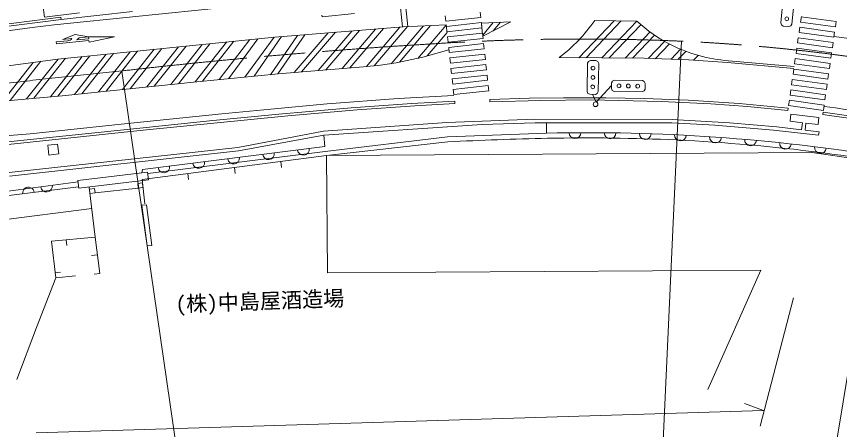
# Model space of a CAD drawing. Units: millimetres on the paper, enlarged 1000 times, with parts at other scales. Extents: x 40000 to 212862254, y 20000 to 40005403.
# Drawn here: x 291606 to 361830, y 279613 to 314844 of the extents above; entities that cross this region are included whole.
import ezdxf
from ezdxf.enums import TextEntityAlignment as Align

# ---------------------------------------------------------------- set-up
doc = ezdxf.new("R2010")
doc.units = ezdxf.units.MM
doc.header["$LTSCALE"] = 1000
doc.linetypes.add('CHAIN', pattern=[18.5, 12, -1.5, 3.5, -1.5])
doc.linetypes.add('DASHED', pattern=[7.5, 6, -1.5])
for name, color, linetype, lineweight in [('M-BGD', 7, 'Continuous', 13), ('M-BMK', 2, 'CHAIN', 13), ('M-STR-HTXT', 7, 'Continuous', 13), ('M-STR-STRC', 7, 'Continuous', 13)]:
    doc.layers.add(name, color=color, linetype=linetype, lineweight=lineweight)
doc.styles.add('ＭＳ ゴシック', font='')
doc.styles.get('ＭＳ ゴシック').set_extended_font_data('MS Gothic')

msp = doc.modelspace()

# ---------------------------------------------------------------- linework, layer by layer
at = {"layer": 'M-BGD'}
for p, q in [((356811, 314290), (357059, 316677)), ((358013, 316579), (357766, 314192)), ((293997, 314773), (293855, 315864)), ((285682, 313532), (295403, 314793)), ((296986, 315162), (293997, 314773)), ((295403, 314793), (295428, 314595)), ((295428, 314595), (301504, 315271)), ((295428, 314595), (285708, 313334)), ((356875, 314123), (356811, 314290)), ((357025, 314027), (356875, 314123)), ((357503, 313978), (357025, 314027)), ((357670, 314041), (357503, 313978)), ((357766, 314192), (357670, 314041)), ((340288, 308448), (340326, 310847)), ((340326, 310847), (340409, 311006)), ((340409, 311006), (340570, 311083)), ((340570, 311083), (341050, 311076)), ((341050, 311076), (341208, 310993)), ((341208, 310993), (341286, 310832)), ((341286, 310832), (341248, 308433)), ((342366, 308695), (342374, 309175)), ((342374, 309175), (342456, 309334)), ((342456, 309334), (342617, 309411)), ((342617, 309411), (345017, 309373)), ((345017, 309373), (345175, 309291)), ((345175, 309291), (345253, 309130)), ((345253, 309130), (345245, 308650)), ((340365, 308287), (340288, 308448)), ((342370, 308946), (341071, 307548)), ((341248, 308433), (341165, 308274)), ((342443, 308534), (342366, 308695)), ((342602, 308452), (342443, 308534)), ((345001, 308414), (342602, 308452)), ((345163, 308491), (345001, 308414)), ((345245, 308650), (345163, 308491)), ((329004, 307621), (325325, 307410)), ((329014, 307422), (329004, 307621)), ((331983, 307755), (335364, 307863)), ((332005, 307556), (331983, 307755)), ((336345, 307684), (332005, 307556)), ((335364, 307863), (338292, 307913)), ((340581, 307722), (336345, 307684)), ((338292, 307913), (341904, 307914)), ((340524, 308204), (340365, 308287)), ((341004, 308196), (340524, 308204)), ((346646, 307605), (340581, 307722)), ((341071, 307548), (340740, 308205)), ((341165, 308274), (341004, 308196)), ((341904, 307914), (345199, 307853)), ((345199, 307853), (348917, 307704)), ((350838, 307392), (346646, 307605)), ((348917, 307704), (353266, 307417)), ((320164, 307040), (314003, 306510)), ((325325, 307410), (320164, 307040)), ((320671, 306879), (325583, 307226)), ((325583, 307226), (329014, 307422)), ((353973, 307158), (350838, 307392)), ((353266, 307417), (357451, 307024)), ((357422, 306826), (353973, 307158)), ((357451, 307024), (357422, 306826)), ((302425, 305160), (314762, 306379)), ((314003, 306510), (308069, 305937)), ((314762, 306379), (320671, 306879)), ((357618, 305904), (357687, 306500)), ((357687, 306500), (360071, 306222)), ((360071, 306222), (360001, 305626)), ((360403, 306477), (360430, 306668)), ((361185, 306375), (360403, 306477)), ((360430, 306668), (363858, 306208)), ((364689, 305872), (361185, 306375)), ((308069, 305937), (302404, 305359)), ((317808, 305062), (328322, 305804)), ((317838, 304733), (331346, 305619)), ((328322, 305804), (335846, 306094)), ((331346, 305619), (335855, 305764)), ((347548, 306067), (335846, 306094)), ((335855, 305764), (347534, 305768)), ((336818, 305778), (336835, 304893)), ((351199, 305564), (347534, 305768)), ((347548, 306067), (352441, 305776)), ((356201, 305144), (351199, 305564)), ((352441, 305776), (356469, 305418)), ((358660, 305782), (357618, 305904)), ((358590, 305176), (358660, 305782)), ((358958, 305748), (358888, 305142)), ((360001, 305626), (358958, 305748)), ((290878, 304137), (302404, 305359)), ((290899, 303929), (302425, 305160)), ((310496, 303667), (317811, 305062)), ((328384, 304579), (336835, 304893)), ((360045, 304708), (356201, 305144)), ((356469, 305418), (358590, 305176)), ((358888, 305142), (360080, 305006)), ((360080, 305006), (360045, 304708)), ((317838, 304733), (310556, 303371)), ((317921, 303744), (317837, 304733)), ((317958, 303315), (328384, 304579)), ((318069, 302972), (328407, 304147)), ((310496, 303667), (290982, 301533)), ((294269, 303856), (295113, 303963)), ((294377, 303012), (294269, 303856)), ((295113, 303963), (295220, 303120)), ((302345, 301785), (317921, 303744)), ((291015, 301235), (310556, 303371)), ((295220, 303120), (294377, 303012)), ((302327, 300931), (318071, 302972)), ((302803, 301457), (317958, 303315)), ((318135, 292973), (318069, 302972)), ((318071, 302972), (359501, 303243)), ((359474, 303243), (369333, 301781)), ((314166, 302466), (314230, 301970)), ((302345, 301785), (302297, 301493)), ((302869, 300906), (302792, 301552)), ((306232, 301437), (306296, 300941)), ((310199, 301951), (310263, 301456)), ((285897, 299277), (296859, 300733)), ((296846, 300841), (296924, 300195)), ((302347, 300659), (301949, 300606)), ((301949, 300606), (302002, 300209)), ((302547, 298860), (302327, 300931)), ((302391, 300261), (302347, 300659)), ((296911, 300303), (282272, 298513)), ((297818, 300264), (298333, 296030)), ((297837, 300113), (298262, 300170)), ((298262, 300170), (298313, 299794)), ((302002, 300209), (298313, 299794)), ((302002, 300209), (302391, 300261)), ((298313, 299794), (297882, 299736)), ((279783, 296167), (298042, 298462)), ((302309, 298739), (302706, 298789)), ((302747, 295271), (302309, 298739)), ((303144, 295321), (302706, 298789)), ((294596, 295691), (298333, 296030)), ((294972, 292551), (294596, 295691)), ((295859, 295805), (295905, 295307)), ((298333, 296030), (298707, 292914)), ((303144, 295321), (302747, 295271)), ((298514, 294524), (298017, 294465)), ((294921, 292979), (295353, 293031)), ((298707, 292914), (298233, 292869)), ((318136, 292973), (355121, 293215)), ((355121, 293215), (350583, 283018)), ((294972, 292551), (293317, 288309)), ((296630, 292733), (294972, 292551)), ((293317, 288309), (291638, 283873))]:
    msp.add_line(p, q, dxfattribs=at)
at = {"layer": 'M-BGD', "linetype": 'DASHED'}
for p, q in [((302792, 301552), (296846, 300841)), ((296924, 300195), (302869, 300906))]:
    msp.add_line(p, q, dxfattribs=at)
at = {"layer": 'M-BGD'}
for centre, radius in [((357330, 314639), 160), ((340800, 310440), 160), ((340787, 309640), 160), ((340774, 308840), 160), ((343010, 308925), 160), ((343809, 308912), 160), ((344609, 308900), 160), ((341013, 307351), 200)]:
    msp.add_circle(centre, radius, dxfattribs=at)
for centre, radius, start, end in [((340787, 309640), 160, 347.08431, 167.08431), ((340774, 308840), 160, 347.08431, 167.08431), ((340787, 309640), 160, 167.08431, 347.08431), ((343809, 308912), 160, 77.08431, 257.08431), ((343809, 308912), 160, 257.08431, 77.08431), ((344609, 308900), 160, 77.08431, 257.08431), ((340349, 147791), 157141, 80.76536, 91.28125), ((339255, 304928), 500, 180.39866, 0.39866), ((342255, 304921), 500, 179.30482, 359.30482), ((345255, 304856), 500, 178.21098, 358.21098), ((341872, 46253), 258245, 91.10009, 92.98895), ((340317, 140554), 163932, 87.33414, 91.18927), ((348252, 304733), 500, 177.11714, 357.11714), ((340804, 152017), 152459, 82.68461, 87.31673), ((351247, 304554), 500, 176.0233, 356.0233), ((354237, 304317), 500, 174.92946, 354.92946), ((357223, 304024), 500, 173.83563, 353.83563), ((316086, 303514), 500, 187.17012, 7.17012), ((360202, 303673), 500, 172.74179, 352.74179), ((310133, 302765), 500, 187.17012, 7.17012), ((313110, 303139), 500, 187.17012, 7.17012), ((340568, 150647), 153847, 79.22376, 82.66226), ((304180, 302016), 500, 187.17012, 7.17012), ((307156, 302390), 500, 187.17012, 7.17012), ((292630, 299779), 500, 6.97121, 186.97121), ((294171, 300376), 500, 187.56887, 7.56887)]:
    msp.add_arc(centre, radius, start, end, dxfattribs=at)
at = {"layer": 'M-BMK'}
for centre, radius, start, end in [((357602, -190427), 503861, 93.17461, 96.49476), ((339831, 118007), 194914, 87.4956, 92.97332), ((341002, 153813), 159092, 80.64104, 87.35373), ((479100, -1412423), 1731847, 95.91538, 98.23028)]:
    msp.add_arc(centre, radius, start, end, dxfattribs=at)
at = {"layer": 'M-STR-HTXT'}
for p, q in [((348333, 312728), (346060, 262786)), ((366872, 310776), (358752, 261447)), ((300606, 310173), (307785, 260698)), ((357904, 290834), (355069, 279898)), ((355339, 281248), (353719, 281839)), ((293278, 279328), (355339, 281248))]:
    msp.add_line(p, q, dxfattribs=at)
at = {"layer": 'M-STR-STRC'}
for p, q in [((324209, 317189), (324554, 313948)), ((324655, 317243), (325003, 313977)), ((294811, 314136), (309315, 315615)), ((317664, 314965), (317679, 314813)), ((317679, 314813), (320460, 315090)), ((328238, 314440), (328190, 314888)), ((328238, 314440), (331220, 314765)), ((331220, 314765), (331172, 315212)), ((358505, 314370), (358572, 314834)), ((358569, 314816), (361541, 314408)), ((313650, 313079), (324610, 313952)), ((324325, 313929), (321464, 310581)), ((322111, 310646), (324960, 313979)), ((326322, 314034), (323564, 310807)), ((324286, 310959), (326940, 314064)), ((324610, 313952), (328272, 314129)), ((328277, 314089), (325862, 311264)), ((328287, 313993), (328272, 314129)), ((331269, 314318), (328287, 313993)), ((328336, 313546), (328287, 313993)), ((331318, 313870), (331269, 314318)), ((331274, 314274), (333799, 314396)), ((331377, 313326), (331286, 314162)), ((332291, 314323), (331384, 313262)), ((333799, 314396), (331394, 313167)), ((332282, 313621), (332908, 314353)), ((342593, 314472), (339579, 311321)), ((340204, 311316), (343207, 314464)), ((340946, 314495), (344532, 314446)), ((344541, 314446), (341546, 311306)), ((342163, 311302), (344874, 314143)), ((358380, 313498), (358444, 313943)), ((358442, 313925), (361413, 313517)), ((358505, 314370), (361477, 313962)), ((361541, 314408), (361477, 313962)), ((296617, 313292), (295531, 312876)), ((297764, 313098), (296617, 313292)), ((315587, 313234), (313276, 309879)), ((316214, 313283), (313912, 309941)), ((315301, 310058), (318186, 313440)), ((315938, 310111), (318821, 313491)), ((320228, 313603), (317351, 310230)), ((317991, 310284), (320868, 313654)), ((322226, 313762), (319408, 310404)), ((320043, 310457), (322914, 313817)), ((326636, 311478), (328343, 313475)), ((328336, 313546), (331318, 313870)), ((328343, 313475), (328336, 313546)), ((331366, 313423), (328384, 313099)), ((331415, 312976), (331366, 313423)), ((345661, 313520), (343535, 311292)), ((344153, 311287), (346034, 313259)), ((358378, 313480), (361349, 313072)), ((361413, 313517), (361349, 313072)), ((295986, 312767), (294997, 312669)), ((294997, 312669), (295013, 312517)), ((295013, 312517), (297794, 312794)), ((295133, 311209), (313650, 313079)), ((295531, 312876), (296343, 312957)), ((296764, 312845), (296952, 313017)), ((297779, 312946), (296764, 312845)), ((296952, 313017), (297764, 313098)), ((297764, 313098), (297779, 312946)), ((299975, 313093), (297764, 313098)), ((297794, 312794), (297808, 312651)), ((297808, 312651), (299975, 313093)), ((305422, 309108), (308100, 312519)), ((309520, 312662), (306841, 309256)), ((307475, 309317), (310160, 312727)), ((311529, 312865), (308889, 309454)), ((312212, 312934), (309683, 309531)), ((313603, 313076), (311096, 309668)), ((311892, 309745), (314223, 313125)), ((328433, 312651), (328384, 313099)), ((328433, 312651), (331415, 312976)), ((328482, 312204), (331457, 312528)), ((331512, 312081), (331457, 312528)), ((346901, 312720), (345514, 311266)), ((358250, 312589), (361222, 312181)), ((358252, 312607), (358314, 313034)), ((358314, 313034), (361285, 312626)), ((361285, 312626), (361222, 312181)), ((301306, 311833), (298608, 308402)), ((299246, 308468), (301946, 311897)), ((303367, 312041), (300666, 308616)), ((301305, 308682), (304007, 312106)), ((305430, 312249), (302726, 308829)), ((303366, 308895), (306071, 312314)), ((307462, 312454), (304784, 309042)), ((328505, 311994), (326274, 311378)), ((328530, 311757), (328482, 312204)), ((328530, 311757), (331512, 312081)), ((346114, 311242), (347311, 312497)), ((348264, 312049), (347453, 311190)), ((348045, 311166), (348716, 311869)), ((358122, 311698), (358186, 312143)), ((358186, 312143), (361158, 311736)), ((295153, 311211), (292469, 307808)), ((293101, 307865), (295793, 311276)), ((297217, 311420), (294506, 307991)), ((295139, 308048), (297858, 311484)), ((299248, 311625), (296552, 308189)), ((297190, 308255), (299887, 311689)), ((326274, 311378), (324004, 310899)), ((331561, 311634), (328579, 311309)), ((328628, 310862), (328579, 311309)), ((328628, 310862), (331610, 311187)), ((331610, 311187), (331561, 311634)), ((349766, 311524), (349371, 311105)), ((357994, 310807), (358058, 311253)), ((358058, 311253), (361030, 310845)), ((358122, 311698), (361094, 311290)), ((361158, 311736), (361094, 311290)), ((293034, 310929), (290435, 307625)), ((291066, 307682), (293692, 311017)), ((331659, 310739), (328677, 310415)), ((328725, 309967), (328677, 310415)), ((331707, 310292), (331659, 310739)), ((352284, 310925), (357938, 310417)), ((357959, 310565), (352343, 311072)), ((357994, 310807), (360966, 310399)), ((361030, 310845), (360966, 310399)), ((328725, 309967), (331707, 310292)), ((331756, 309845), (328774, 309520)), ((331805, 309398), (331756, 309845)), ((357866, 309917), (357930, 310362)), ((357866, 309917), (360838, 309509)), ((357930, 310362), (360902, 309954)), ((360902, 309954), (360838, 309509)), ((306983, 309270), (295511, 308082)), ((328823, 309073), (328774, 309520)), ((328823, 309073), (331805, 309398)), ((357738, 309026), (357802, 309471)), ((357738, 309026), (360710, 308618)), ((357802, 309471), (360774, 309063)), ((360774, 309063), (360710, 308618)), ((331853, 308950), (328871, 308626)), ((328920, 308178), (328871, 308626)), ((331902, 308503), (328920, 308178)), ((331902, 308503), (331853, 308950)), ((357610, 308135), (357674, 308580)), ((357674, 308580), (360646, 308173)), ((318121, 307383), (324164, 307837)), ((324164, 307837), (328914, 308107)), ((357483, 307244), (357549, 307708)), ((360518, 307282), (357549, 307708)), ((357610, 308135), (360582, 307727)), ((360646, 308173), (360582, 307727)), ((309140, 306553), (313317, 306947)), ((313317, 306947), (318121, 307383)), ((357483, 307244), (360454, 306836)), ((360518, 307282), (360454, 306836)), ((301067, 305724), (309140, 306553)), ((292776, 304846), (301067, 305724))]:
    msp.add_line(p, q, dxfattribs=at)
for points in [[(266882, 307245), (288974, 310386), (295133, 311209)], [(337916, 311333), (345153, 311280), (348935, 311132), (352284, 310925)], [(321204, 310555), (313942, 309943), (306983, 309270)], [(324004, 310899), (322674, 310702), (321204, 310555)], [(295511, 308082), (266456, 305470), (249980, 303765)]]:
    msp.add_lwpolyline(points, dxfattribs=at)
for centre, radius, start, end in [((514658, -1367010), 1695460, 97.45031, 99.48553), ((328773, 323127), 14923, 307.78622, 324.65845), ((353297, 323987), 12956, 227.4295, 243.26165), ((295925, 313313), 549, 276.36055, 319.5334), ((333070, 108984), 206112, 72.67645, 82.11054), ((353276, 323961), 12923, 243.29101, 265.84554), ((332759, 106311), 202774, 73.06936, 82.1354), ((431995, -1374197), 1684806, 94.73988, 96.6776)]:
    msp.add_arc(centre, radius, start, end, dxfattribs=at)

# ---------------------------------------------------------------- texts
at = {"layer": 'M-BGD', "style": 'ＭＳ ゴシック'}
msp.add_text('(株)中島屋酒造場', height=1320, rotation=2.083, dxfattribs=at).set_placement((305219, 289247), align=Align.BOTTOM_LEFT)

doc.saveas('drawing.dxf')
